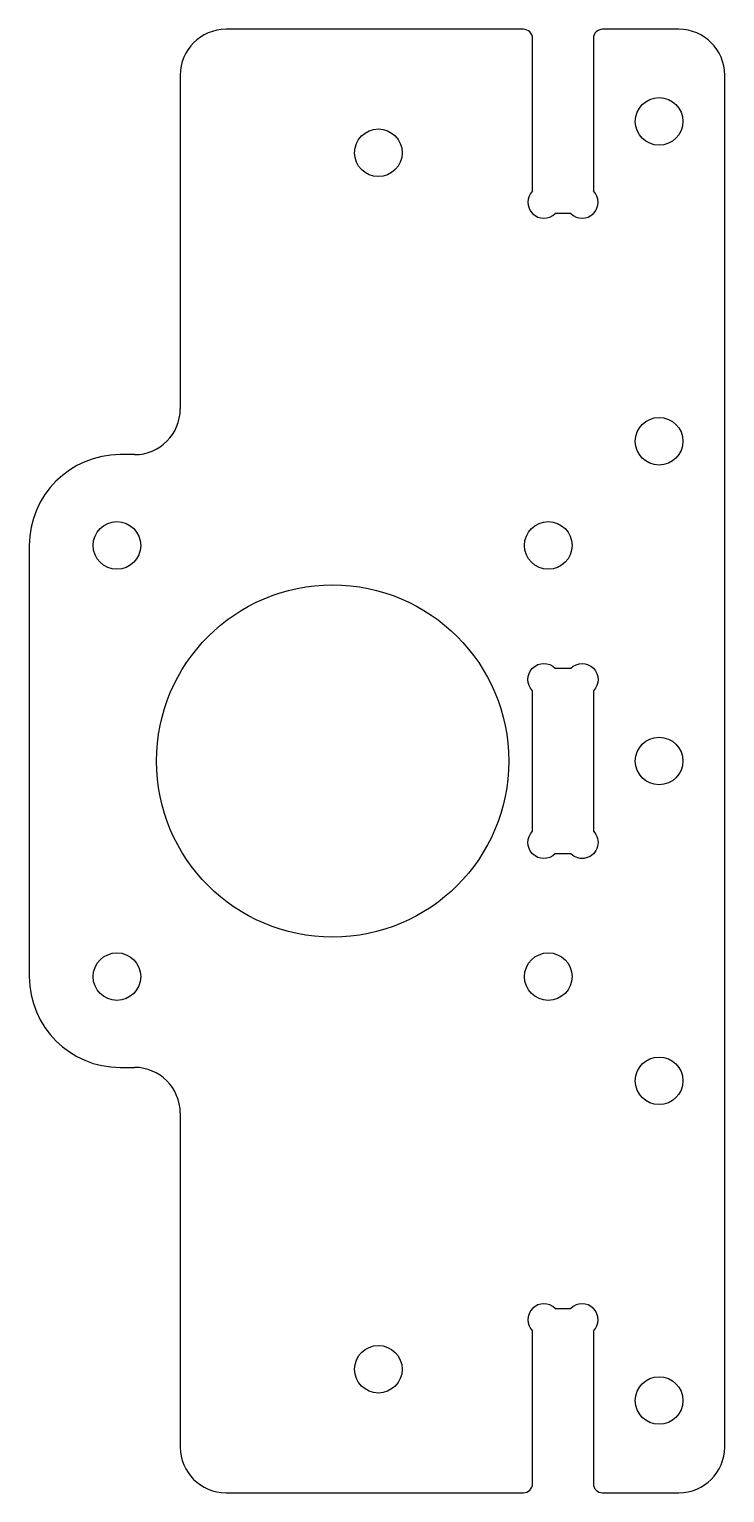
# Model space of a CAD drawing. Header units: millimetres. Extents: x 133 to 209, y -430 to -270.
import ezdxf

# ---------------------------------------------------------------- set-up
doc = ezdxf.new("R2010")
doc.units = ezdxf.units.MM
doc.layers.get('0').update_dxf_attribs({"linetype": 'CONTINUOUS'})

msp = doc.modelspace()

# ---------------------------------------------------------------- linework, layer by layer
for p, q in [((186.5, -269.59), (154, -269.59)), ((203.5, -269.59), (195.15, -269.59)), ((187.5, -287.26), (187.5, -270.59)), ((194.15, -270.59), (194.15, -287.26)), ((149, -274.59), (149, -311.09)), ((208.5, -424.59), (208.5, -274.59)), ((191.68, -289.74), (189.98, -289.74)), ((144, -316.09), (142.43, -316.09)), ((132.5, -326.02), (132.5, -373.16)), ((142.43, -383.09), (144, -383.09)), ((149, -388.09), (149, -424.59)), ((189.98, -409.44), (191.68, -409.44)), ((187.5, -428.59), (187.5, -411.91)), ((194.15, -411.91), (194.15, -428.59)), ((154, -429.59), (186.5, -429.59)), ((195.15, -429.59), (203.5, -429.59))]:
    msp.add_line(p, q)
msp.add_lwpolyline([(187.5, -341.91, -1), (189.98, -339.44), (191.68, -339.44, -1), (194.15, -341.91), (194.15, -357.26, -1), (191.68, -359.74), (189.98, -359.74, -1), (187.5, -357.26)], format="xyb", close=True)
for centre, radius in [((201.33, -279.66), 2.6), ((170.65, -283.09), 2.6), ((201.33, -314.63), 2.6), ((142.08, -326.02), 2.6), ((189.22, -326.02), 2.6), ((165.65, -349.59), 19.25), ((201.33, -349.59), 2.6), ((142.08, -373.16), 2.6), ((189.22, -373.16), 2.6), ((201.33, -384.55), 2.6), ((170.65, -416.09), 2.6), ((201.33, -419.51), 2.6)]:
    msp.add_circle(centre, radius)
for centre, radius, start, end in [((154, -274.59), 5, 90, 180), ((186.5, -270.59), 1, 0, 90), ((195.15, -270.59), 1, 90, 180), ((203.5, -274.59), 5, 0, 90), ((188.74, -288.5), 1.75, 135, 315), ((192.91, -288.5), 1.75, -135, 45), ((144, -311.09), 5, -90, 0), ((142.43, -326.02), 9.93, 90, 180), ((142.43, -373.16), 9.93, 180, 270), ((144, -388.09), 5, 0, 90), ((188.74, -410.68), 1.75, 45, 225), ((192.91, -410.68), 1.75, -45, 135), ((154, -424.59), 5, 180, 270), ((203.5, -424.59), 5, -90, 0), ((186.5, -428.59), 1, -90, 0), ((195.15, -428.59), 1, 180, 270)]:
    msp.add_arc(centre, radius, start, end)

doc.saveas('drawing.dxf')
